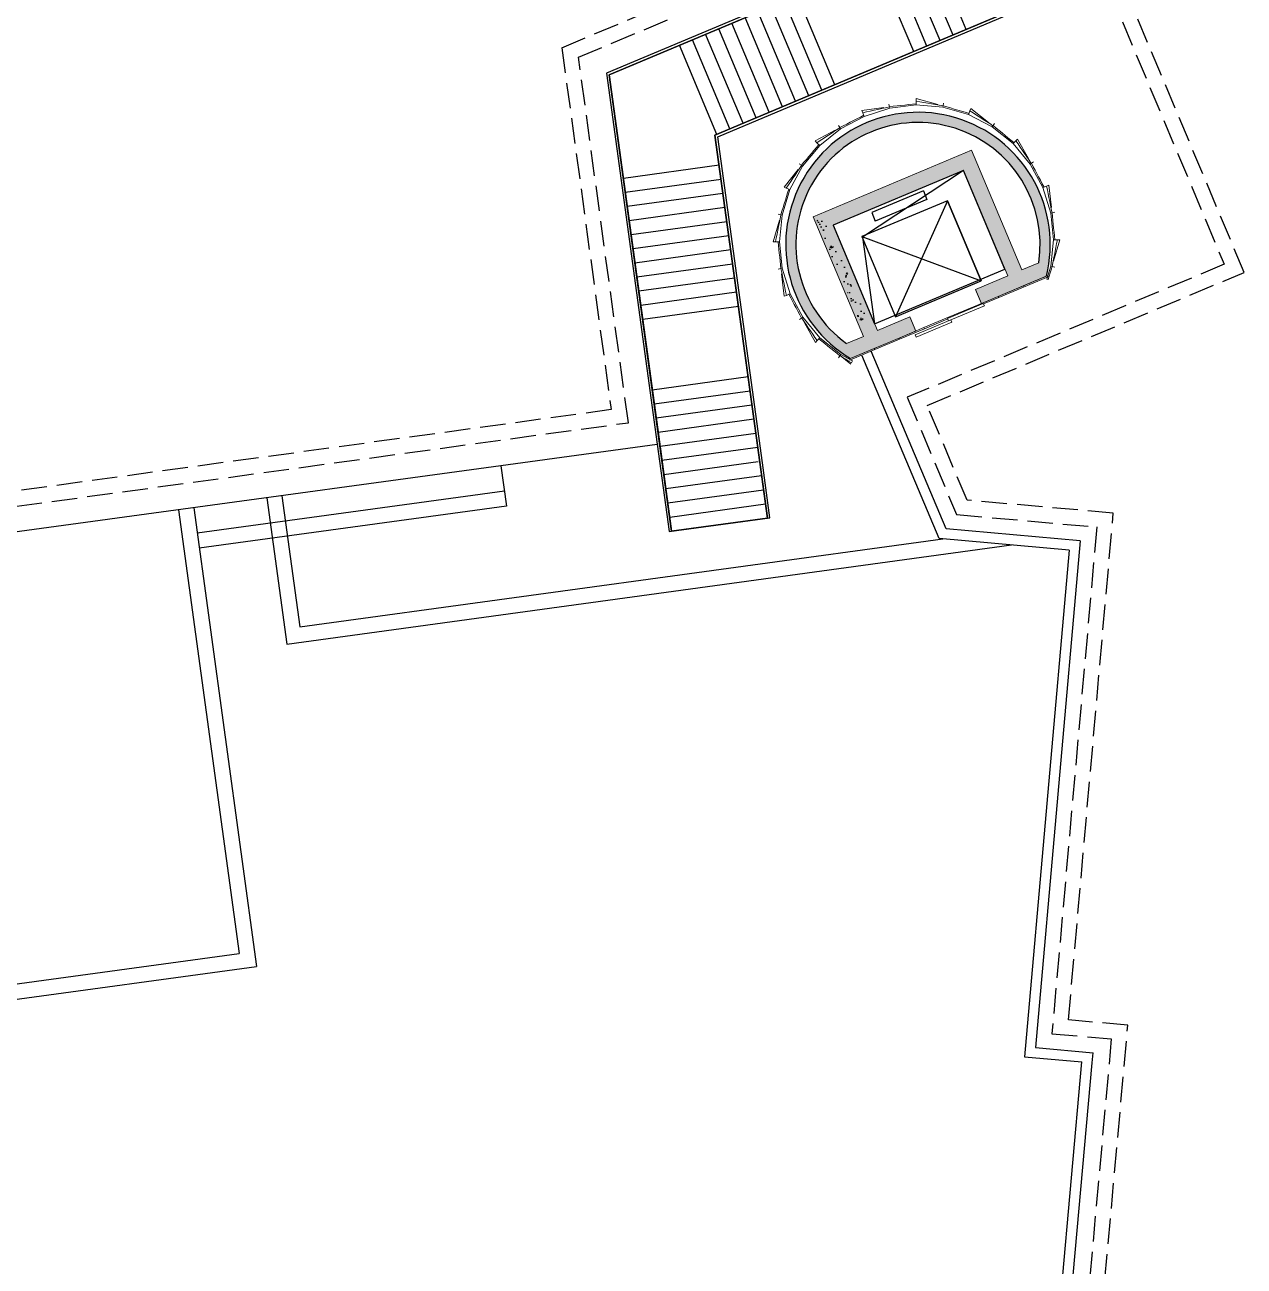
# Model space of a CAD drawing. Header units: millimetres. Extents: x 347599 to 1495443, y -100002 to 152717.
# Drawn here: x 1393449 to 1417419, y 76423 to 100825 of the extents above; entities that cross this region are included whole.
import ezdxf

# ---------------------------------------------------------------- set-up
doc = ezdxf.new("R2010")
doc.units = ezdxf.units.MM
doc.header["$LTSCALE"] = 1000
doc.linetypes.add('DASH', pattern=[0.35, 0.25, -0.1])
doc.layers.get('0').update_dxf_attribs({"linetype": 'CONTINUOUS'})
for name, color, linetype in [('A-------', 18, 'CONTINUOUS'), ('A—楼梯、电梯、栏杆', 50, 'CONTINUOUS'), ('E1-RI-1F$0$A-EVTR', 3, 'CONTINUOUS'), ('E1-RI-1F$0$A-HATH-GRAY', 8, 'CONTINUOUS')]:
    doc.layers.add(name, color=color, linetype=linetype)
for name, color, linetype, lineweight in [('E1-RI-1F$0$$0$A-EQPM', 6, 'CONTINUOUS', 5), ('E1-RI-1F$0$A-DOOR', 32, 'CONTINUOUS', 5), ('E1-RI-1F$0$A-GLAZ', 140, 'CONTINUOUS', 5), ('E1-RI-1F$0$A-WALL', 7, 'CONTINUOUS', 5)]:
    doc.layers.add(name, color=color, linetype=linetype, lineweight=lineweight)

# ---------------------------------------------------------------- blocks, each defined once
blk = doc.blocks.new('E1-RI-1F$0$Elevator - Single Side Open - 54_w x 96_h-11243107-Trellis and Campanile - Level 1')
at = {"layer": 'E1-RI-1F$0$A-DOOR'}
for p, q in [((-1117.600000000002, 173.0187500000035), (-355.600000000002, 173.0187500000045)), ((-1117.600000000002, 122.21875000002), (-1117.600000000002, 173.0187500000035)), ((-355.6000000000019, 122.218750000021), (-1117.600000000002, 122.21875000002)), ((-406.4000000000001, 223.8187500000058), (355.5999999999999, 223.8187500000068)), ((-406.4000000000003, 173.0187500000223), (-406.4000000000001, 223.8187500000058)), ((355.5999999999997, 173.0187500000234), (-406.4000000000003, 173.0187500000223)), ((-355.600000000002, 173.0187500000045), (-355.6000000000019, 122.218750000021)), ((355.5999999999999, 223.8187500000068), (355.5999999999997, 173.0187500000234))]:
    blk.add_line(p, q, dxfattribs=at)
blk = doc.blocks.new('E1-RI-1F$0$Adaptive - Student Act Center - Material 1-10892414-Trellis and Campanile - Level 1')
at = {"layer": 'E1-RI-1F$0$A-GLAZ'}
for p, q in [((107722.5351721492, 104263.5200709013), (107211.8533642316, 104126.6832928805)), ((107218.3238403592, 104102.5351472232), (107729.0056482768, 104239.371925244)), ((107729.0056482768, 104239.371925244), (107722.5351721492, 104263.5200709013)), ((107211.8533642316, 104126.6832928805), (107218.3238403592, 104102.5351472232))]:
    blk.add_line(p, q, dxfattribs=at)
blk = doc.blocks.new('E1-RI-1F$0$Adaptive - Student Act Center - Material 1-V30-Trellis and Campanile - Level 1')
at = {"layer": 'E1-RI-1F$0$A-GLAZ'}
for p, q in [((111297.3078275723, 105221.3775170467), (110786.6260196548, 105084.540739026)), ((110793.0964957823, 105060.3925933687), (111303.7783036999, 105197.2293713895)), ((111303.7783036999, 105197.2293713895), (111297.3078275723, 105221.3775170467)), ((110786.6260196548, 105084.540739026), (110793.0964957823, 105060.3925933687))]:
    blk.add_line(p, q, dxfattribs=at)
blk = doc.blocks.new('E1-RI-1F$0$Adaptive - Lecture Hall Scale - Material 1-10891208-Trellis and Campanile - Level 1')
at = {"layer": 'E1-RI-1F$0$A-GLAZ', "color": 55}
for p, q in [((108125.0798073438, 108884.1144190402), (108111.9802586698, 108929.772406562)), ((108111.9802586698, 108929.772406562), (108553.9108050949, 108928.8663526501))]:
    blk.add_line(p, q, dxfattribs=at)
at = {"layer": 'E1-RI-1F$0$A-GLAZ'}
for p, q in [((108125.0798073439, 108884.1144190402), (108146.4527551805, 108809.6198078205)), ((108146.4527551805, 108809.6198078205), (108663.2470924432, 108903.7279961482)), ((108663.2470924432, 108903.7279961482), (108661.2280114171, 108928.6463289939))]:
    blk.add_line(p, q, dxfattribs=at)
at = {"layer": 'E1-RI-1F$0$A-GLAZ', "flags": 128}
blk.add_lwpolyline([(108661.2280114171, 108928.6463289939), (108584.6354108352, 108922.284627572), (108508.0428102533, 108915.92292615), (108431.4502096714, 108909.5612247281), (108354.8576090895, 108903.1995233061), (108278.2650085076, 108896.8378218842), (108201.6724079257, 108890.4761204622), (108125.0798073439, 108884.1144190402)], dxfattribs=at)
blk = doc.blocks.new('E1-RI-1F$0$Adaptive - Lecture Hall Scale - Material 3-10891282-Trellis and Campanile - Level 1')
at = {"layer": 'E1-RI-1F$0$A-GLAZ'}
for p, q in [((109197.5515317369, 108971.0145870054), (109188.450947533, 108894.0507684467)), ((109188.450947533, 108894.0507684467), (109701.4276614515, 108780.9683687797)), ((109701.4276614515, 108780.9683687797), (109709.2027367369, 108804.7285919332))]:
    blk.add_line(p, q, dxfattribs=at)
at = {"layer": 'E1-RI-1F$0$A-GLAZ', "color": 55}
for p, q in [((109197.5515317368, 108971.0145870054), (109203.1293091522, 109018.1859596705)), ((109203.1293091522, 109018.1859596705), (109610.3213372762, 108846.4359057272))]:
    blk.add_line(p, q, dxfattribs=at)
at = {"layer": 'E1-RI-1F$0$A-GLAZ', "flags": 128}
blk.add_lwpolyline([(109709.2027367369, 108804.7285919332), (109636.1097074512, 108828.4837340864), (109563.0166781655, 108852.2388762396), (109489.9236488798, 108875.9940183928), (109416.830619594, 108899.7491605459), (109343.7375903083, 108923.5043026991), (109270.6445610226, 108947.2594448523), (109197.5515317369, 108971.0145870054)], dxfattribs=at)
blk = doc.blocks.new('E1-RI-1F$0$ae')
at = {"layer": 'A-------'}
h = blk.add_hatch(color=256, dxfattribs=at)
h.paths.add_polyline_path([(146823.6741091569, -91150.67182052873), (143443.6741091541, -91150.67182053461), (143443.6741091532, -91718.44422489274), (143443.6741091523, -92286.21662925083), (143443.6741091515, -92853.9890336082), (143443.674109151, -93164.60733651168), (143443.6741091506, -93421.7614379634), (143640.8674310945, -93421.76143796707), (143743.6741091564, -93421.76143797745), (143743.6741091583, -91450.67182053284), (146523.6741091558, -91450.6718205277), (146523.674109151, -93421.7614381044), (146823.6741091521, -93421.76143811498)])
edge = h.paths.add_edge_path()
edge.add_line((147545.5167562917, -93421.76143815301), (147328.4371839655, -93421.76143814334))
edge.add_arc((145133.674109155, -92450.67182057948), 2399.9999999775, 328.61183353659465, 336.13264119225363, ccw=False)
edge.add_line((147182.4542340112, -93700.67182053404), (146812.3845554566, -93700.67182053572))
edge.add_line((146812.3845554566, -93700.67182053572), (146823.6741091521, -93421.76143811498))
edge.add_line((146823.6741091521, -93421.76143811498), (146523.674109151, -93421.7614381044))
edge.add_line((146523.674109151, -93421.7614381044), (146523.6741091512, -93700.67182053594))
edge.add_line((146523.6741091512, -93700.67182053594), (145819.4741091564, -93700.67182053124))
edge.add_line((145819.4741091564, -93700.67182053124), (145819.4741091565, -94000.6718205358))
edge.add_line((145819.4741091565, -94000.6718205358), (147221.1366836667, -94000.67182053789))
edge.add_arc((145133.6741091482, -92450.67182053393), 2600.000000005354, 323.4050690444073, 338.0686126623257)
h.paths.add_polyline_path([(144447.8741089282, -93700.67182053614), (143743.6741091569, -93700.67182053335), (143743.6741091564, -93421.76143797745), (143640.8674310945, -93421.76143796707), (143640.8193507827, -94000.67182053608), (144447.8741089184, -94000.67182053547)])
edge = h.paths.add_edge_path()
edge.add_line((143640.8674310945, -93421.76143796707), (143443.6741091509, -93421.76143796256))
edge.add_line((143443.6741091509, -93421.76143796256), (143443.6741091501, -93700.67182053204))
edge.add_line((143443.6741091501, -93700.67182053204), (143084.8939843003, -93700.67182053252))
edge.add_arc((145133.674109164, -92450.6718205111), 2400.000000018762, 203.8673588035987, 211.3881664646744, ccw=False)
edge.add_line((142938.9110342455, -93421.76143793279), (142721.8314619284, -93421.76143792381))
edge.add_arc((145133.674109156, -92450.67182053825), 2599.999999996138, 201.9313873322091, 216.594930955559)
edge.add_line((143046.211534644, -94000.67182053551), (143640.8193507827, -94000.67182053608))
edge.add_line((143640.8193507827, -94000.67182053608), (143640.8674310945, -93421.76143796707))
edge = h.paths.add_edge_path()
edge.add_line((143641.1041751443, -90571.24770871016), (143641.1248964901, -90321.75264692525))
edge.add_arc((145133.6741091586, -92450.67182053595), 2600.000000000862, 125.0336472984039, 201.9313873322806)
edge.add_line((142721.8314619278, -93421.76143792627), (142938.9110342483, -93421.76143793619))
edge.add_arc((145133.6741091572, -92450.67182053153), 2400.00000000305, 128.4553185257434, 203.8673588033209, ccw=False)
edge = h.paths.add_edge_path()
edge.add_line((143641.1248964856, -90321.75264692376), (143641.1041751467, -90571.24770871126))
edge.add_arc((145133.6741091612, -92450.6718205228), 2399.999999996403, -23.867358809054622, 128.45531852592, ccw=False)
edge.add_line((147328.4371839669, -93421.76143814446), (147545.5167562916, -93421.76143815572))
edge.add_arc((145133.6741091533, -92450.67182053527), 2600.000000001053, 338.0686126622553, 485.0336472983781)
at = {"layer": 'E1-RI-1F$0$A-HATH-GRAY'}
h = blk.add_hatch(dxfattribs=at)
h.set_pattern_fill('AR-CONC', color=256, scale=2, angle=-4.169692473010178, style=0)
h.set_pattern_definition([(40.76253639034107, (-12498698.41496834, 5057986.436318333), (354.526724594526, -89.95573249258346), [38.10000000000001, -419.1000000000001]), (345.7625363903412, (-12498698.41496834, 5057986.436318333), (-8.232210983951433, 388.4726772772516), [30.47999999999999, -335.2799999999998]), (91.21353639034106, (-12498668.8711824, 5057978.940039264), (346.2955346553988, 298.5150168311999), [32.37999999999997, -356.1799999999997]), (36.94673639034107, (-12498682.10546521, 5058086.718720117), (521.6292876858842, -170.0250017624384), [57.14999999999999, -628.6499999999997]), (87.39813639034107, (-12498638.63638875, 5058072.550030362), (548.0876910593757, 412.2142500074473), [48.57, -534.2699999999999]), (341.9465363903411, (-12498682.10546521, 5058086.718720117), (548.0882834923722, 412.2132660873319), [45.72, -502.9200000000001]), (11.7625363903411, (-12498636.0416401, 5058053.493368104), (266.464655529243, -250.555023126023), [38.09999999999999, -419.0999999999999]), (316.7625363903409, (-12498636.0416401, 5058053.493368104), (181.1352371869687, 343.7569143128042), [30.48, -335.2799999999999]), (62.21393639034115, (-12498613.83638835, 5058032.613858779), (447.5992003841204, 93.20283478251154), [32.37999999999998, -356.1799999999998]), (28.26253639034109, (-12498698.41496834, 5057986.436318333), (33.24376424997784, 165.9253700131836), [0, -331.216, 0, -340.36, 0, -336.55]), (358.2625363903411, (-12498698.41496834, 5057986.436318333), (164.0695205151383, 176.3101015638429), [0, -194.0559999999999, 0, -323.5959999999999, 0, -128.2699999999999]), (318.2625363903408, (-12498810.22984634, 5058004.621414334), (265.8251491029872, -54.84069771743154), [0, -127, 0, -396.24, 0, -525.7799999999999]), (308.2625363903409, (-12498860.37104723, 5058012.776165902), (300.5795968278182, 2.63614648042504), [0, -165.0999999999999, 0, -263.1439999999998, 0, -373.3799999999998])])
h.paths.add_polyline_path([(143636.0560521647, -91150.67182053372), (143483.6741091542, -91150.67182053452), (143483.6741091583, -93421.76143795988), (143640.8674310924, -93421.76143796725)])
at = {"color": 0}
for radius, start, end in [(2600, 323.405069114805, 216.5949310062616), (2400, 328.6118335474808, 211.3881664712535)]:
    blk.add_arc((145133.6741091543, -92450.67182053273), radius, start, end, dxfattribs=at)
at = {"layer": 'E1-RI-1F$0$$0$A-EQPM', "color": 40}
for p, q in [((144176.7946488637, -93590.6825568174), (144177.2125293482, -91879.10923742593)), ((144177.2125293482, -91879.10923742593), (146000.7926896592, -91879.10923743222)), ((146000.374809172, -93590.6825568212), (144176.7946488637, -93590.6825568174))]:
    blk.add_line(p, q, dxfattribs=at)
at = {"layer": 'E1-RI-1F$0$A-EVTR', "color": 40}
for p, q in [((144537.2738159385, -91519.17053445443), (144537.2431700357, -91699.17053184583)), ((145640.8233407808, -91699.04794823569), (144537.2431700357, -91699.17053184583)), ((145640.8539866857, -91519.0479508431), (144537.2738159385, -91519.17053445443)), ((145640.8539866857, -91519.0479508431), (145640.8233407808, -91699.04794823569)), ((146000.7926896592, -91879.10923743222), (144176.7946488637, -93590.6825568174)), ((144177.2125293482, -91879.10923742593), (144176.7946488637, -93590.6825568174)), ((144177.2125293482, -91879.10923742593), (146000.374809172, -93590.6825568212)), ((146000.7926896592, -91879.10923743222), (144177.2125293482, -91879.10923742593)), ((146000.7926896592, -91879.10923743222), (146000.374809172, -93590.6825568212)), ((146000.374809172, -93590.6825568212), (146000.7926896592, -91879.10923743222)), ((144176.7946488637, -93590.6825568174), (146000.374809172, -93590.6825568212))]:
    blk.add_line(p, q, dxfattribs=at)
at = {"layer": 'E1-RI-1F$0$A-GLAZ', "color": 55}
for p, q in [((144607.4613947949, -89734.99828546077), (144598.0133759242, -89683.35542594026)), ((145664.4432966864, -89734.99828546088), (145673.8913155483, -89683.35542594062)), ((143626.3517439187, -90126.29480194426), (143597.6662809155, -90082.32442313984)), ((146645.552947562, -90126.29480194704), (146674.2384105625, -90082.32442314073)), ((142872.9175807481, -90866.58263287572), (142829.4588988609, -90837.12770173878)), ((147398.9871107252, -90866.58263288283), (147442.4457926099, -90837.1277017437)), ((142464.413412026, -91840.65319243564), (142412.9448444785, -91830.2976840292)), ((147807.4912794518, -91840.65319243704), (147858.9598470029, -91830.29768403356)), ((142464.4134120256, -92896.91504957533), (142412.9448444738, -92907.27055798053)), ((147807.4912794513, -92896.9150495817), (147858.9598469972, -92907.2705579824)), ((142872.9175807526, -93870.98560912863), (142829.4588988585, -93900.44054027092)), ((143006.8244568286, -94103.76423060149), (142874.9870417895, -93869.58299336069)), ((147398.9871107215, -93870.98560913131), (147442.445792611, -93900.4405402723))]:
    blk.add_line(p, q, dxfattribs=at)
at = {"layer": 'E1-RI-1F$0$A-GLAZ'}
for p, q in [((144607.4613947949, -89734.99828546077), (144612.4103570591, -89762.04930711476)), ((144612.4103570591, -89762.04930711476), (145135.9523457395, -89719.19461980127)), ((145135.9523457395, -89719.19461980127), (145136.3923645008, -89694.19849242974)), ((145664.4432966864, -89734.99828546088), (145659.4943344165, -89762.04930711321)), ((145659.4943344165, -89762.04930711321), (146164.297651281, -89907.32955153617)), ((143641.3774626349, -90149.32690512962), (144107.6070401912, -89907.329551536)), ((144107.6070401912, -89907.329551536), (144098.3456881448, -89884.10828201518)), ((146164.297651281, -89907.32955153617), (146173.559003334, -89884.10828201433)), ((143626.3517439187, -90126.29480194426), (143641.3774626349, -90149.32690512962)), ((146645.552947562, -90126.29480194704), (146630.5272288458, -90149.32690513057)), ((146630.5272288458, -90149.32690513057), (147039.8636646139, -90478.53264701023)), ((142895.6816522156, -90882.01140633409), (143232.0410268641, -90478.5326470086)), ((143232.0410268641, -90478.5326470086), (143214.5196180883, -90460.70008593351)), ((147039.8636646139, -90478.53264701023), (147057.3850733875, -90460.7000859372)), ((142872.9175807481, -90866.58263287572), (142895.6816522156, -90882.01140633409)), ((147398.9871107252, -90866.58263288283), (147376.2230392619, -90882.01140633988)), ((147376.2230392619, -90882.01140633988), (147626.3888966366, -91343.90942748133)), ((142491.3731378883, -91846.07750635744), (142645.5157948375, -91343.90942747943)), ((142645.5157948375, -91343.90942747943), (142622.4611291522, -91334.2407982946)), ((147626.3888966366, -91343.90942748133), (147649.4435623229, -91334.24079829868)), ((142464.413412026, -91840.65319243564), (142491.3731378883, -91846.07750635744)), ((147807.4912794518, -91840.65319243704), (147780.5315535927, -91846.07750636387)), ((147780.5315535927, -91846.07750636387), (147832.5943343703, -92368.78412100846)), ((142439.3103571033, -92368.78412100328), (142414.3103571051, -92368.78412100188)), ((142491.3731378792, -92891.49073564717), (142439.3103571033, -92368.78412100328)), ((147832.5943343703, -92368.78412100846), (147857.5943343751, -92368.78412100863)), ((142464.4134120256, -92896.91504957533), (142491.3731378792, -92891.49073564717)), ((147780.5315535915, -92891.4907356539), (147626.3888966396, -93393.65881453377)), ((147807.4912794513, -92896.9150495817), (147780.5315535915, -92891.4907356539)), ((142645.5157948346, -93393.65881452641), (142622.461129152, -93403.32744371463)), ((142895.6816522182, -93855.55683567561), (142645.5157948346, -93393.65881452641)), ((147626.3888966396, -93393.65881453377), (147649.4435623273, -93403.3274437176)), ((142872.9175807526, -93870.98560912863), (142895.6816522182, -93855.55683567561)), ((142895.6816522182, -93855.55683567561), (142874.9870417895, -93869.58299336069)), ((143063.3298194005, -94056.65863214717), (142895.6816522182, -93855.55683567561)), ((147376.2230392576, -93855.55683567854), (147208.5748720603, -94056.65863215037)), ((147398.9871107215, -93870.98560913131), (147376.2230392576, -93855.55683567854)), ((143024.4155763619, -94089.09942402148), (143063.3298194005, -94056.65863214717)), ((144607.2556342315, -94000.67182053746), (144607.2556342322, -94025.67182053551)), ((145135.9523457387, -94000.67182053391), (144607.2556342315, -94000.67182053746)), ((144607.2556342322, -94025.67182053551), (145108.2741091559, -94025.67182053393)), ((145135.9523457381, -94013.37182053633), (145135.9523457387, -94000.67182053391)), ((145135.9523457387, -94000.67182053391), (145135.9523457381, -94013.37182053633)), ((145664.6490572385, -94000.67182053335), (145135.9523457387, -94000.67182053391)), ((145664.6490572379, -94013.3718205358), (145664.6490572385, -94000.67182053335)), ((145664.6490572385, -94000.67182053335), (145664.6490572379, -94013.3718205358)), ((146193.3457687418, -94000.67182053422), (145664.6490572385, -94000.67182053335)), ((145870.2741091534, -94025.67182053473), (146193.3457687486, -94025.67182053688)), ((146193.3457687486, -94025.67182053688), (146193.3457687418, -94000.67182053422)), ((147208.5748720603, -94056.65863215037), (147228.6408257641, -94073.38657998551))]:
    blk.add_line(p, q, dxfattribs=at)
at = {"layer": 'E1-RI-1F$0$A-GLAZ', "flags": 128}
for points in [[(145136.3923645008, -89694.19849242974), (145060.8307974007, -89700.02703429293), (144985.2692302972, -89705.8555761547), (144909.7076631924, -89711.68411800984), (144834.146096094, -89717.51265987878), (144758.584528995, -89723.34120173937), (144683.0229618939, -89729.16974360014), (144607.4613947949, -89734.99828546077)], [(146173.559003334, -89884.10828201433), (146100.8281880985, -89862.80685393565), (146028.0973728578, -89841.5054258548), (145955.3665576289, -89820.20399777482), (145882.6357423909, -89798.90256969711), (145809.904927156, -89777.60114162172), (145737.1741119229, -89756.29971354203), (145664.4432966864, -89734.99828546088)], [(144098.3456881448, -89884.10828201518), (144030.9179818314, -89918.70635629297), (143963.4902755094, -89953.30443056213), (143896.0625691925, -89987.90250483848), (143828.6348628725, -90022.50057911752), (143761.2071565566, -90057.0986533913), (143693.7794502377, -90091.69672766779), (143626.3517439187, -90126.29480194426)], [(147057.3850733875, -90460.7000859372), (146998.5519125571, -90412.92790251337), (146939.7187517239, -90365.15571908641), (146880.8855908943, -90317.38353565583), (146822.0524300622, -90269.61135222623), (146763.2192692242, -90221.83916880126), (146704.3861083952, -90174.06698537401), (146645.552947562, -90126.29480194704)], [(143214.5196180883, -90460.70008593351), (143165.7193270356, -90518.68330692529), (143116.9190359926, -90576.66652792312), (143068.1187449434, -90634.64974891132), (143019.3184538967, -90692.63296990356), (142970.5181628482, -90750.61619089505), (142921.7178717969, -90808.5994118884), (142872.9175807481, -90866.58263287572)], [(147649.4435623229, -91334.24079829868), (147613.6640692367, -91267.43248895422), (147577.8845761501, -91200.6241796106), (147542.1050830673, -91133.81587026255), (147506.3255899825, -91067.00756091966), (147470.5460968935, -91000.19925157203), (147434.7666038114, -90933.39094222727), (147398.9871107252, -90866.58263288283)], [(142622.4611291522, -91334.2407982946), (142599.8828838516, -91406.58542602694), (142577.3046385472, -91478.93005376367), (142554.7263932425, -91551.27468149623), (142532.1481479392, -91623.61930923043), (142509.5699026341, -91695.96393696386), (142486.9916573298, -91768.30856469563), (142464.413412026, -91840.65319243564)], [(147857.5943343751, -92368.78412100863), (147850.4367550955, -92293.33684549668), (147843.2791758153, -92217.88956998645), (147836.1215965485, -92142.44229447783), (147828.9640172721, -92066.9950189682), (147821.8064379977, -91991.54774345843), (147814.6488587203, -91916.10046794637), (147807.4912794518, -91840.65319243704)], [(142414.3103571051, -92368.78412100188), (142421.4679363788, -92444.23139651337), (142428.6255156532, -92519.67867202315), (142435.7830949272, -92595.12594753377), (142442.9406741936, -92670.57322304325), (142450.0982534762, -92746.02049855748), (142457.255832752, -92821.46777406383), (142464.4134120256, -92896.91504957533)], [(147649.4435623231, -93403.32744371788), (147672.0218076217, -93330.98281598068), (147694.600052926, -93258.63818824895), (147717.1782982314, -93186.29356051463), (147739.7565435365, -93113.94893278119), (147762.3347888439, -93041.60430505176), (147784.9130341449, -92969.25967731356), (147807.4912794513, -92896.9150495817)], [(142622.461129152, -93403.32744371463), (142658.2406222386, -93470.13575305826), (142694.0201153211, -93536.94406240217), (142729.7996084083, -93603.75237174907), (142765.5791014946, -93670.56068109351), (142801.3585945815, -93737.36899043627), (142837.1380876656, -93804.17729978588), (142872.9175807526, -93870.98560912863)], [(142874.9870417895, -93869.58299336069), (142912.3441754276, -93924.46210102351), (142949.7013090704, -93979.34120868935), (142987.0584427166, -94034.22031635664), (143024.4155763619, -94089.09942402148)], [(147228.6408257641, -94073.38657998551), (147271.2273969989, -94022.78633727056), (147313.8139682428, -93972.1860945584), (147356.4005394848, -93921.58585184546), (147398.9871107215, -93870.98560913131)]]:
    blk.add_lwpolyline(points, dxfattribs=at)
at = {"layer": 'E1-RI-1F$0$A-WALL', "color": 0}
for p, q in [((146823.6741091569, -91150.67182052873), (143443.6741091541, -91150.67182053461)), ((143443.6741091541, -91150.67182053461), (143443.6741091501, -93700.67182053148)), ((146523.6741091558, -91450.6718205277), (143743.6741091583, -91450.67182053284)), ((143743.6741091569, -93700.67182053335), (143743.6741091583, -91450.67182053284)), ((146523.6741091558, -91450.6718205277), (146523.6741091512, -93700.67182053594)), ((143443.6741091501, -93700.67182053148), (143084.8939843001, -93700.67182053252)), ((144433.6743689348, -93700.67182053387), (143743.6741091569, -93700.67182053335)), ((144433.6743689348, -93700.67182053387), (144433.6743689287, -94000.67182053383)), ((145833.6743689318, -93700.67182053204), (145833.6743689343, -94000.6718205356)), ((146523.6741091512, -93700.67182053594), (145833.6743689318, -93700.67182053204)), ((144447.8741091567, -94000.6718205356), (143046.211534644, -94000.67182053551)), ((145819.4741091565, -94000.6718205358), (147221.1366836655, -94000.67182053534))]:
    blk.add_line(p, q, dxfattribs=at)
blk.add_lwpolyline([(147182.4542340112, -93700.67182053404), (146823.6741091573, -93700.6718205345), (146823.6741091569, -91150.67182052873)], dxfattribs=at)
at = {"layer": 'E1-RI-1F$0$A-DOOR', "rotation": 179.9999999999674}
blk.add_blockref('E1-RI-1F$0$Elevator - Single Side Open - 54_w x 96_h-11243107-Trellis and Campanile - Level 1', (144752.6741091569, -93891.15307053542), dxfattribs=at)
at = {"layer": 'E1-RI-1F$0$A-GLAZ', "color": 55}
for name, p, rotation in [('E1-RI-1F$0$Adaptive - Lecture Hall Scale - Material 1-10891208-Trellis and Campanile - Level 1', (47375.79674050885, -208979.3476011053), 5.735123616930577), ('E1-RI-1F$0$Adaptive - Lecture Hall Scale - Material 1-10891208-Trellis and Campanile - Level 1', (12512.49871128978, -166830.8549074741), 344.9999999999675), ('E1-RI-1F$0$Adaptive - Lecture Hall Scale - Material 3-10891282-Trellis and Campanile - Level 1', (12512.49871128978, -166830.8549074741), 344.9999999999675), ('E1-RI-1F$0$Adaptive - Lecture Hall Scale - Material 1-10891208-Trellis and Campanile - Level 1', (100077.786686197, -237695.7155386538), 28.48724881450857), ('E1-RI-1F$0$Adaptive - Lecture Hall Scale - Material 1-10891208-Trellis and Campanile - Level 1', (-914.0617795790312, -49922.09601971035), 299.4957496048148), ('E1-RI-1F$0$Adaptive - Lecture Hall Scale - Material 1-10891208-Trellis and Campanile - Level 1', (159784.7735688798, -243795.3261122897), 51.2393740120843), ('E1-RI-1F$0$Adaptive - Lecture Hall Scale - Material 1-10891208-Trellis and Campanile - Level 1', (26870.26327102199, 3277.159738642106), 276.7436244072372), ('E1-RI-1F$0$Adaptive - Lecture Hall Scale - Material 1-10891208-Trellis and Campanile - Level 1', (217204.7533389284, -226328.916779879), 73.9914992096617), ('E1-RI-1F$0$Adaptive - Lecture Hall Scale - Material 1-10891208-Trellis and Campanile - Level 1', (73067.15135255452, 41591.34853786532), 253.9914992096607), ('E1-RI-1F$0$Adaptive - Lecture Hall Scale - Material 1-10891208-Trellis and Campanile - Level 1', (263401.6414204527, -188014.7279806563), 96.7436244072372), ('E1-RI-1F$0$Adaptive - Lecture Hall Scale - Material 1-10891208-Trellis and Campanile - Level 1', (130487.1311225972, 59057.75787027649), 231.2393740120828), ('E1-RI-1F$0$Adaptive - Student Act Center - Material 1-10892414-Trellis and Campanile - Level 1', (12512.49871128978, -166830.8549074741), 344.9999999999675), ('E1-RI-1F$0$Adaptive - Student Act Center - Material 1-V30-Trellis and Campanile - Level 1', (9340.31844225357, -166830.85490747), 344.9999999999675), ('E1-RI-1F$0$Adaptive - Student Act Center - Material 1-10892414-Trellis and Campanile - Level 1', (13569.89213429703, -166830.8549074742), 344.9999999999675), ('E1-RI-1F$0$Adaptive - Student Act Center - Material 1-10892414-Trellis and Campanile - Level 1', (15684.67898032329, -166830.8549074752), 344.9999999999675), ('E1-RI-1F$0$Adaptive - Student Act Center - Material 1-V30-Trellis and Campanile - Level 1', (12512.49871128978, -166830.8549074741), 344.9999999999675)]:
    blk.add_blockref(name, p, dxfattribs=dict(at, rotation=rotation))

msp = doc.modelspace()

# ---------------------------------------------------------------- linework, layer by layer
at = {"layer": 'A—楼梯、电梯、栏杆', "linetype": 'DASH', "ltscale": 2}
for p, q in [((1404004.43225811, 100374.2224219854), (1413830.76961606, 104502.5799632457)), ((1417419.476333251, 95958.57076606745), (1413830.76961606, 104502.5799632457)), ((1417419.476333251, 95958.57076606745), (1413830.76961606, 104502.5799632457)), ((1404332.833380671, 100186.7929547786), (1413670.36388544, 104109.7871561612)), ((1413670.36388544, 104109.7871561612), (1417026.703956291, 96118.99752242057)), ((1413670.36388544, 104109.7871561612), (1417026.703956291, 96118.99752242057)), ((1404004.43225811, 100374.2224219854), (1404976.489754401, 93260.93486996958)), ((1404004.43225811, 100374.2224219854), (1404976.489754401, 93260.93486996958)), ((1405314.344978241, 93004.32251889477), (1404332.833380671, 100186.7929547786)), ((1405314.344978241, 93004.32251889477), (1404332.833380671, 100186.7929547786)), ((1417026.703956291, 96118.99752242057), (1410796.728042891, 93502.52543340842)), ((1417026.703956291, 96118.99752242057), (1410796.728042891, 93502.52543340842)), ((1411189.489843652, 93342.09423525105), (1417419.476333251, 95958.57076606745)), ((1411189.489843652, 93342.09423525105), (1417419.476333251, 95958.57076606745)), ((1410796.728042891, 93502.52543340842), (1411764.99294848, 91197.85644116285)), ((1410796.728042891, 93502.52543340842), (1411764.99294848, 91197.85644116285)), ((1404976.489754401, 93260.93486996958), (1368044.216349771, 88213.17540526422)), ((1404976.489754401, 93260.93486996958), (1368044.216349771, 88213.17540526422)), ((1411971.556039251, 91480.715616803), (1411189.489843652, 93342.09423525105)), ((1411971.556039251, 91480.715616803), (1411189.489843652, 93342.09423525105)), ((1368321.974118492, 87948.34916779803), (1405314.344978241, 93004.32251889477)), ((1368321.974118492, 87948.34916779803), (1405314.344978241, 93004.32251889477)), ((1414846.541333841, 91225.75999324335), (1411971.556039251, 91480.715616803)), ((1414846.541333841, 91225.75999324335), (1411971.556039251, 91480.715616803)), ((1411764.99294848, 91197.85644116285), (1414521.29520718, 90953.42570880367)), ((1411764.99294848, 91197.85644116285), (1414521.29520718, 90953.42570880367)), ((1413965.888947701, 81264.33541255663), (1414846.541333841, 91225.75999324335)), ((1413965.888947701, 81264.33541255663), (1414846.541333841, 91225.75999324335)), ((1414521.29520718, 90953.42570880367), (1413640.63559135, 80991.91934999297)), ((1414521.29520718, 90953.42570880367), (1413640.63559135, 80991.91934999297)), ((1415132.963298921, 81161.16040200865), (1413965.888947701, 81264.33541255663)), ((1415132.963298921, 81161.16040200865), (1413965.888947701, 81264.33541255663)), ((1413427.153630681, 62220.0198247408), (1415132.963298921, 81161.16040200865)), ((1413427.153630681, 62220.0198247408), (1415132.963298921, 81161.16040200865)), ((1414807.21971322, 80888.78767808838), (1413101.410054311, 61947.64720449908)), ((1414807.21971322, 80888.78767808838), (1413101.410054311, 61947.64720449908)), ((1413640.63559135, 80991.91934999297), (1414807.21971322, 80888.78767808838)), ((1413640.63559135, 80991.91934999297), (1414807.21971322, 80888.78767808838))]:
    msp.add_line(p, q, dxfattribs=at)
at = {"layer": 'A—楼梯、电梯、栏杆'}
for p, q in [((1412584.53982928, 103111.2624481109), (1404882.056395661, 99875.20363845988)), ((1412538.44289463, 103091.8956565124), (1404882.056395661, 99875.20363845988)), ((1411440.650994381, 100515.5701833324), (1410704.7129138, 102267.2536994185)), ((1411698.79382837, 100624.0242162797), (1410962.855747791, 102375.7077323537)), ((1411956.936662361, 100732.4782492242), (1411220.998581771, 102484.1617652842)), ((1410924.365326421, 100298.6621174424), (1410188.42724582, 102050.3456335471)), ((1411182.508160401, 100407.116150387), (1410446.570079811, 102158.7996664823)), ((1407016.851277921, 98656.9909123735), (1413326.41432902, 101307.8394695375)), ((1409117.36548852, 99539.48388682803), (1408381.427407881, 101291.1674030063)), ((1409375.508322511, 99647.93791977441), (1408639.570241882, 101399.6214359462)), ((1407071.589608232, 98625.75468862368), (1413345.781120621, 101261.7425348985)), ((1408601.079820551, 99322.57582093807), (1407865.141739901, 101074.2593371396)), ((1408859.222654531, 99431.02985388352), (1408123.28457389, 101182.7133700711)), ((1408084.794152571, 99105.66775504345), (1407348.856071921, 100857.3512712692)), ((1408342.93698656, 99214.12178798983), (1407606.99890591, 100965.8053042054)), ((1407568.5084846, 98888.75968915163), (1406832.570403941, 100640.4432054053)), ((1407826.651318591, 98997.21372210173), (1407090.713237941, 100748.8972383396)), ((1407052.222816641, 98671.85162326632), (1406316.28473597, 100423.5351395247)), ((1407310.36565062, 98780.30565621363), (1406574.42756995, 100531.9891724711)), ((1404882.056395661, 99875.20363845988), (1405880.521675071, 92578.70994430533)), ((1407896.628763242, 92225.28460654462), (1407016.851277921, 98656.9909123735)), ((1407948.896556281, 92212.10950661948), (1407071.589608232, 98625.75468862368)), ((1407097.945223061, 98064.14505412089), (1405215.474920401, 97806.64651325098)), ((1407135.892376771, 97786.72837559445), (1405253.422074111, 97529.22983472174)), ((1407173.83953049, 97509.31169706801), (1405291.369227162, 97251.8131561031)), ((1407211.786684191, 97231.89501854157), (1405329.31638021, 96974.3964774854)), ((1407249.73383791, 96954.4783400142), (1405367.263533251, 96696.97979886676)), ((1407287.680991622, 96677.06166148311), (1405405.210686311, 96419.56312025091)), ((1407325.628145332, 96399.64498295574), (1405443.157839362, 96142.14644163041)), ((1407363.575299051, 96122.22830443023), (1405481.104992401, 95864.72976301084)), ((1407401.52245276, 95844.81162590286), (1405519.052145451, 95587.31308439313)), ((1407439.46960647, 95567.39494737922), (1405556.9992985, 95309.89640577821)), ((1407477.41676018, 95289.97826885371), (1405594.946451562, 95032.47972715957)), ((1407667.152528752, 93902.89487621406), (1405784.682216141, 93645.39633397976)), ((1407705.099682461, 93625.4781976867), (1405822.629369851, 93367.9796554524)), ((1407743.046836171, 93348.06151915467), (1405860.576522902, 93090.56297683282)), ((1407780.993989881, 93070.64484062916), (1405898.523676611, 92813.14629830918)), ((1407818.9411436, 92793.22816210365), (1405936.470829001, 92535.7296195974)), ((1405877.43701796, 92576.6352671062), (1368593.66920031, 87480.83491331837)), ((1405880.006398002, 92579.58465521349), (1406114.615054691, 90864.45327043845)), ((1407856.88829731, 92515.81148357908), (1405974.41798204, 92258.3129409797)), ((1402807.118883612, 92155.64136466043), (1402917.15146753, 91363.24263799968)), ((1407862.28320758, 92233.94206272656), (1406012.365135102, 91980.89626236199)), ((1408046.62406587, 91128.72809093943), (1407896.628763231, 92225.28460654462)), ((1408096.16275846, 91135.50436838841), (1407948.896556281, 92212.10950661948)), ((1407932.782604732, 91960.97812651782), (1406050.312288141, 91703.47958374335)), ((1402876.52322424, 91660.47881656358), (1396836.82775327, 90834.93255160222)), ((1406088.259441201, 91426.06290512564), (1407970.729758441, 91683.56144799138)), ((1402917.15146753, 91363.24263799968), (1396877.45599656, 90537.69637303831)), ((1406126.20659424, 91148.64622651166), (1408008.676912161, 91406.14476946587)), ((1406114.615054701, 90864.45327044124), (1408096.16275846, 91135.50436838841)), ((1414196.04908053, 90681.09142436305), (1411558.42985771, 90914.99726552735)), ((1413979.218329441, 90499.53523473567), (1411420.72113052, 90726.42448176848)), ((1414196.04908053, 90681.09142436305), (1413315.382235, 80719.50328743117)), ((1413979.218329441, 90499.53523473567), (1413098.546664111, 80537.89257905571)), ((1413098.546664111, 80537.89257905571), (1414231.26550311, 80437.75476175299)), ((1413315.382235, 80719.50328743117), (1414448.297490941, 80619.3481059208)), ((1414430.488610132, 80420.14247668567), (1414448.100886621, 80619.36548669296)), ((1413125.973000471, 68074.23283175411), (1414231.26550311, 80437.75476175299)), ((1413325.195849901, 68056.61766536286), (1414430.488610132, 80420.14247668567))]:
    msp.add_line(p, q, dxfattribs=at)
at = {"layer": 'A—楼梯、电梯、栏杆', "linetype": 'ByBlock', "ltscale": 5}
for p, q in [((1411420.72113052, 90726.42448176848), (1409905.17276744, 94333.74030874608)), ((1411558.42985771, 90914.99726552735), (1410089.560506001, 94411.20747512797)), ((1396471.83714509, 91289.99563309955), (1397663.68512921, 82570.43722801408)), ((1396769.073323661, 91330.62387638664), (1398001.54955106, 82313.82929273447)), ((1372200.45249887, 79089.9510531885), (1397663.68512921, 82570.43722801408)), ((1371943.84456359, 78752.08663134216), (1398001.54955106, 82313.82929273447))]:
    msp.add_line(p, q, dxfattribs=at)
at = {"layer": 'A—楼梯、电梯、栏杆'}
for points in [[(1412557.809686361, 103045.7987215457), (1404936.794746641, 99843.96742338999), (1405910.452631991, 92725.93840257576)], [(1405910.452631991, 92725.93840257576), (1406164.153747311, 90871.22954776822)]]:
    msp.add_lwpolyline(points, dxfattribs=at)
msp.add_lwpolyline([(1413247.650832292, 101274.7484139477), (1407016.851277921, 98656.99091237257), (1408046.62406587, 91128.7280909385), (1406164.153746681, 90871.22955238851), (1404936.794746641, 99843.96742339092), (1412511.712751731, 103026.4319299528)], close=True, dxfattribs=at)
at = {"layer": 'A—楼梯、电梯、栏杆', "linetype": 'ByBlock', "ltscale": 5}
msp.add_lwpolyline([(1411903.983005311, 97960.18292462485), (1409340.89679186, 96883.61938149607), (1410154.1040418, 94947.46495092785), (1412717.214458751, 96024.03866265094)], close=True, dxfattribs=at)
for points in [[(1411903.983005311, 97960.18292462485), (1409918.296982881, 96652.11934342081), (1410154.1040418, 94947.46495092785)], [(1398205.610774131, 91527.74446657239), (1398598.476324711, 88653.41038167788), (1412842.32553879, 90600.35564967836)], [(1398502.847199621, 91568.37090334049), (1398855.086066511, 88991.27505046534), (1411498.78822672, 90719.50143933421)]]:
    msp.add_lwpolyline(points, dxfattribs=at)

# ---------------------------------------------------------------- block references
at = {"layer": 'A—楼梯、电梯、栏杆', "linetype": 'ByBlock', "ltscale": 5, "rotation": 22.78882832547108}
msp.add_blockref('E1-RI-1F$0$ae', (1241393.608773021, 125523.5636911442), dxfattribs=at)

doc.saveas('drawing.dxf')
